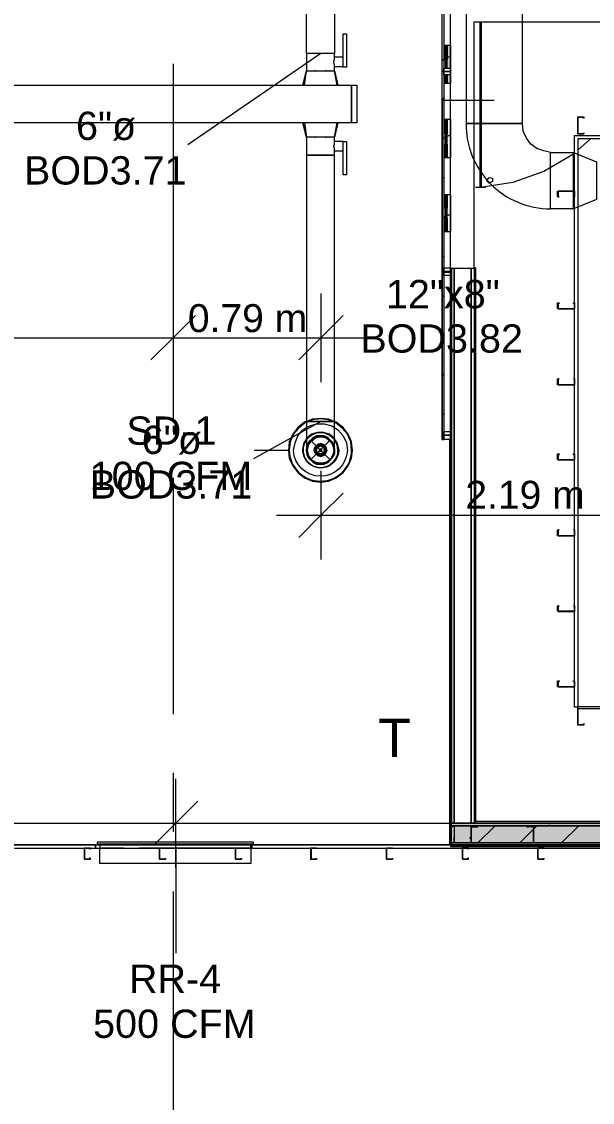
# Model space of a CAD drawing. Header units: metres. Extents: x -2 to 207, y -8 to 52.
# Drawn here: x 20.8 to 23.86, y 33.05 to 38.85 of the extents above; entities that cross this region are included whole.
import ezdxf

# ---------------------------------------------------------------- set-up
doc = ezdxf.new("R2010")
doc.units = ezdxf.units.M
doc.layers.add('HVAC - Ductos', color=5, linetype='Continuous', lineweight=0)
doc.layers.add('PDF_Text', color=7, linetype='Continuous', lineweight=0)
doc.layers.add('PDF_Geometry', color=7, linetype='Continuous', lineweight=0, true_color=0xaaaaaa)
doc.layers.add('PDF_Solid Fills', color=7, linetype='Continuous', lineweight=0, true_color=0xffffff)
doc.styles.add('PDF Helvetica', font='')
doc.styles.get('PDF Helvetica').set_extended_font_data('Helvetica')

msp = doc.modelspace()

# ---------------------------------------------------------------- hatches: boundary and pattern name
at = {"layer": 'PDF_Solid Fills', "lineweight": 0, "transparency": 33554559}
h = msp.add_hatch(color=256, dxfattribs=at)
h.paths.add_polyline_path([(23.0636, 38.5981), (23.0728, 38.5981), (23.0728, 38.7218), (23.0636, 38.7218)])
h.paths.add_polyline_path([(23.0728, 38.5614), (23.0636, 38.5614), (23.0636, 38.5156), (23.0728, 38.5156)])
h = msp.add_hatch(color=256, dxfattribs=at)
h.paths.add_polyline_path([(23.1003, 38.5981), (23.1003, 38.7218), (23.082, 38.7218), (23.082, 38.5981)])
h.paths.add_polyline_path([(23.1003, 38.5614), (23.082, 38.5614), (23.082, 38.5156), (23.1003, 38.5156)])
for points in [[(26.3533, 34.5249), (26.3533, 34.5295), (25.9776, 34.5295), (25.9501, 34.5249), (25.9501, 34.5295), (25.5698, 34.5295), (25.5423, 34.5249), (25.5423, 34.5295), (23.1003, 34.5295), (23.1003, 34.4379), (24.7589, 34.4425), (24.7634, 34.4425), (26.8985, 34.4379), (26.8985, 34.5295), (26.3808, 34.5295)], [(26.8985, 34.4379), (26.8985, 34.5433), (23.1049, 34.5433), (23.1049, 34.4379), (23.1186, 34.4379), (23.1186, 34.5295), (26.8847, 34.5295), (26.8847, 34.4379)], [(26.8847, 34.4379), (26.8847, 34.5295), (25.9776, 34.5295), (25.9501, 34.5249), (25.9501, 34.5295), (24.7589, 34.5295), (24.7314, 34.5249), (24.7314, 34.5295), (23.1232, 34.5295), (23.1232, 34.4379), (24.7589, 34.4425), (24.7634, 34.4425), (26.7885, 34.4379), (26.7885, 34.4425), (26.7931, 34.4425)]]:
    msp.add_hatch(color=256, dxfattribs=at).paths.add_polyline_path(points)

# ---------------------------------------------------------------- linework, layer by layer
at = {"layer": 'HVAC - Ductos', "lineweight": 0}
for points in [[(22.3168, 38.5064), (22.326, 38.5843), (22.3305, 38.5843), (22.3351, 38.5843), (22.3489, 38.5843), (22.3627, 38.5843), (22.3809, 38.5843), (22.4039, 38.5843), (22.4222, 38.5843), (22.4405, 38.5843), (22.4543, 38.5843), (22.468, 38.5843), (22.4725, 38.5843), (22.4771, 38.5843), (22.4771, 38.6072), (22.523, 38.6072), (22.523, 38.6118), (22.523, 38.6164), (22.523, 38.6256), (22.523, 38.6302), (22.523, 38.6393), (22.523, 38.6439), (22.523, 38.6484), (22.523, 38.653), (22.523, 38.6576), (22.4771, 38.6576), (22.4771, 38.676), (22.468, 38.676), (22.4543, 38.676), (22.4405, 38.676), (22.4222, 38.676), (22.4039, 38.676), (22.3809, 38.676), (22.3627, 38.676), (22.3489, 38.676), (22.3351, 38.676), (22.3305, 38.676), (22.326, 38.676), (22.326, 39.7389)], [(22.4771, 39.7389), (22.4771, 38.676), (22.468, 38.676), (22.4543, 38.676), (22.4405, 38.676), (22.4222, 38.676), (22.4039, 38.676), (22.3809, 38.676), (22.3627, 38.676), (22.3489, 38.676), (22.3351, 38.676), (22.3305, 38.676), (22.326, 38.676), (22.326, 38.5843)], [(22.4039, 38.676), (21.6891, 38.1857)], [(22.4771, 38.6072), (22.4771, 38.6118), (22.4771, 38.6164), (22.4725, 38.6256), (22.4725, 38.6348), (22.4771, 38.6439), (22.4771, 38.6484), (22.4771, 38.653), (22.4771, 38.6576)], [(22.3076, 38.5064), (22.326, 38.5843), (22.3076, 38.5064)], [(22.4771, 38.5064), (22.4863, 38.5064), (22.4909, 38.5064), (22.4955, 38.5064), (22.4771, 38.5843), (22.4955, 38.5064)], [(22.4909, 38.5064), (22.4771, 38.5843)], [(22.3076, 38.5064), (22.3122, 38.5064), (22.3168, 38.5064), (22.326, 38.5064)], [(22.3305, 38.5064), (22.3489, 38.5064)], [(22.3535, 38.5064), (22.3581, 38.5064), (22.3672, 38.5064), (22.3809, 38.5064), (22.3855, 38.5064), (22.3901, 38.5064), (22.413, 38.5064), (22.4176, 38.5064), (22.4222, 38.5064), (22.4359, 38.5064), (22.4451, 38.5064), (22.4497, 38.5064), (22.4543, 38.5064), (22.4725, 38.5064)], [(23.334, 38.4239), (23.0545, 38.4239), (23.0545, 37.5214)], [(22.4955, 38.3048), (22.4771, 38.227), (22.4725, 38.227), (22.468, 38.227), (22.4543, 38.227), (22.4405, 38.227), (22.4222, 38.227), (22.4039, 38.227), (22.3809, 38.227), (22.3627, 38.227), (22.3489, 38.227), (22.3351, 38.227), (22.3305, 38.227), (22.326, 38.227), (22.326, 38.1307), (22.3305, 38.1307), (22.3351, 38.1307), (22.3489, 38.1307), (22.3627, 38.1307), (22.3809, 38.1307), (22.4039, 38.1307), (22.4222, 38.1307), (22.4405, 38.1307), (22.4543, 38.1307), (22.468, 38.1307), (22.4771, 38.1307), (22.468, 38.1307), (22.4543, 38.1307), (22.4405, 38.1307), (22.4222, 38.1307), (22.4039, 38.1307), (22.3809, 38.1307), (22.3627, 38.1307), (22.3489, 38.1307), (22.3351, 38.1307), (22.3305, 38.1307), (22.326, 38.1307), (22.326, 36.7013), (22.3168, 36.6967), (22.2801, 36.6692), (22.2527, 36.6325), (22.2343, 36.5913), (22.2298, 36.5455), (22.2343, 36.5042), (22.2527, 36.463), (22.2801, 36.4264), (22.3168, 36.3988), (22.3581, 36.3805), (22.4039, 36.3759), (22.4451, 36.3805), (22.4863, 36.3988), (22.523, 36.4264), (22.5505, 36.463), (22.5688, 36.5042), (22.5734, 36.5455), (22.5688, 36.5913), (22.5505, 36.6325), (22.523, 36.6692), (22.4863, 36.6967), (22.4771, 36.7013), (22.4771, 38.1307), (22.4771, 38.1536), (22.523, 38.1536), (22.523, 38.1582), (22.523, 38.1628), (22.523, 38.1674), (22.523, 38.172), (22.523, 38.1811), (22.523, 38.1857), (22.523, 38.1903), (22.523, 38.1949), (22.523, 38.1994), (22.523, 38.204), (22.4771, 38.204), (22.4771, 38.227), (22.4909, 38.3048)], [(22.3122, 38.3048), (22.3076, 38.3048)], [(22.3076, 38.3048), (22.326, 38.227), (22.3076, 38.3048)], [(22.326, 38.3048), (22.3168, 38.3048), (22.326, 38.227)], [(22.3489, 38.3048), (22.3305, 38.3048)], [(22.4725, 38.3048), (22.4543, 38.3048), (22.4497, 38.3048), (22.4451, 38.3048), (22.4359, 38.3048), (22.4222, 38.3048), (22.4176, 38.3048), (22.413, 38.3048), (22.3901, 38.3048), (22.3855, 38.3048), (22.3809, 38.3048), (22.3672, 38.3048), (22.3581, 38.3048), (22.3535, 38.3048)], [(22.4771, 38.227), (22.4955, 38.3048), (22.4909, 38.3048), (22.4863, 38.3048), (22.4771, 38.3048)], [(22.4771, 38.1536), (22.4771, 38.1582), (22.4771, 38.1674), (22.4725, 38.1766), (22.4725, 38.1811), (22.4771, 38.1903), (22.4771, 38.1994), (22.4771, 38.204)], [(21.6112, 37.3885), (21.6112, 37.1502), (21.6112, 36.912)], [(22.4039, 37.3885), (22.4039, 37.1502), (22.4039, 36.912)], [(21.7303, 37.2693), (21.6112, 37.1502), (21.4921, 37.0311)], [(22.523, 37.2693), (22.4039, 37.1502), (22.2847, 37.0311)], [(9.6072, 37.1502), (13.2038, 37.1502), (14.7524, 37.1502), (18.0787, 37.1502), (21.6112, 37.1502), (22.6421, 37.1502)], [(22.4039, 36.7013), (22.0419, 36.4996)], [(22.326, 36.7013), (22.3581, 36.715), (22.4039, 36.7195), (22.4451, 36.715), (22.4771, 36.7013)], [(22.4771, 36.6967), (22.4451, 36.7104), (22.4039, 36.715), (22.3581, 36.7104), (22.326, 36.6967)], [(22.4771, 36.5455), (22.4771, 36.5546), (22.4771, 36.573), (22.4771, 36.6004), (22.4771, 36.6371), (22.4771, 36.6829), (22.4771, 36.7013), (22.468, 36.7013), (22.4543, 36.7013), (22.4405, 36.7013), (22.4222, 36.7013), (22.4039, 36.7013), (22.3809, 36.7013), (22.3627, 36.7013), (22.3489, 36.7013), (22.3351, 36.7013), (22.3305, 36.7013), (22.326, 36.7013), (22.326, 36.6554), (22.326, 36.6188), (22.326, 36.5821), (22.326, 36.5592), (22.326, 36.55)], [(22.326, 36.7013), (22.3305, 36.7013), (22.3351, 36.7013), (22.3489, 36.7013), (22.3627, 36.7013), (22.3809, 36.7013), (22.4039, 36.7013), (22.4222, 36.7013), (22.4405, 36.7013), (22.4543, 36.7013), (22.468, 36.7013), (22.4771, 36.7013)], [(22.326, 36.6692), (22.3443, 36.6783), (22.3809, 36.6875), (22.4222, 36.6875), (22.4634, 36.6783), (22.4771, 36.6692)], [(22.3351, 36.573), (22.3305, 36.5455), (22.3351, 36.573), (22.3535, 36.5959), (22.3763, 36.6142), (22.4039, 36.6188), (22.4313, 36.6142), (22.4543, 36.5959), (22.468, 36.573), (22.4725, 36.5455), (22.468, 36.5226), (22.4543, 36.495), (22.4313, 36.4813), (22.4039, 36.4768), (22.3763, 36.4813), (22.4039, 36.4722), (22.4267, 36.4813)], [(22.4771, 36.5546), (22.4771, 36.5684), (22.468, 36.5867), (22.4543, 36.6004), (22.4405, 36.6142), (22.4222, 36.6233), (22.4039, 36.6233), (22.3809, 36.6233), (22.3627, 36.6142), (22.3489, 36.6004), (22.3718, 36.6142), (22.3718, 36.6188), (22.3763, 36.6188)], [(22.3763, 36.6142), (22.4039, 36.6233), (22.4267, 36.6142)], [(22.4267, 36.6188), (22.4313, 36.6188), (22.4359, 36.6142)], [(22.3305, 36.573), (22.3305, 36.5775), (22.3351, 36.5775), (22.3489, 36.6004), (22.3351, 36.5867), (22.3305, 36.5684), (22.326, 36.5546)], [(22.4313, 36.6142), (22.4543, 36.6004), (22.468, 36.5775)], [(22.4725, 36.5775), (22.4725, 36.573), (22.4771, 36.5455), (22.4725, 36.5226)], [(22.2298, 36.5455), (22.0465, 36.5455)], [(22.326, 36.55), (22.326, 36.5455)], [(22.3351, 36.518), (22.3489, 36.495), (22.3718, 36.4813), (22.3535, 36.495), (22.3351, 36.5226), (22.3305, 36.5455), (22.3351, 36.5226)], [(22.3351, 36.518), (22.3305, 36.518), (22.3305, 36.5226)], [(22.468, 36.518), (22.4543, 36.495), (22.4359, 36.4813)], [(22.4725, 36.5226), (22.4725, 36.518)], [(22.3763, 36.4768), (22.3718, 36.4768), (22.3718, 36.4813)], [(22.4359, 36.4813), (22.4313, 36.4768), (22.4267, 36.4768)], [(22.4039, 36.4355), (22.4039, 36.1973), (22.4039, 35.959)], [(22.523, 36.3164), (22.4039, 36.1973), (22.2847, 36.0781)], [(22.1656, 36.1973), (24.5893, 36.1973), (25.075, 36.1973)], [(21.625, 34.305), (21.625, 34.5433), (21.625, 34.7815)], [(21.7441, 34.6624), (21.625, 34.5433), (21.5058, 34.4241)], [(7.582, 34.5433), (12.4616, 34.5433), (15.6321, 34.5433), (18.6652, 34.5433), (21.625, 34.5433), (30.7334, 34.5433), (33.2075, 34.5433), (36.1764, 34.5433), (39.2049, 34.5433), (41.6104, 34.5433), (49.2113, 34.5433), (51.5801, 34.5433), (54.5399, 34.5433), (58.1961, 34.5433)], [(21.2034, 34.4333), (22.0419, 34.4333)], [(22.019, 34.4425), (21.2263, 34.4425)], [(21.625, 34.4104), (21.625, 33.8469)]]:
    msp.add_lwpolyline(points, dxfattribs=at)
for points in [[(23.6364, 37.8421), (23.6364, 38.1444), (23.76, 38.1444), (23.76, 37.8421), (23.6364, 37.8421), (23.6364, 38.1444), (23.5997, 38.1536), (23.563, 38.1674), (23.5309, 38.1903), (23.5081, 38.2224), (23.4897, 38.259), (23.4851, 38.3002), (23.1828, 38.3002), (23.4851, 38.3002), (23.4851, 39.1982), (23.1828, 39.1982), (23.1828, 38.3002, 0.414489)], [(22.3076, 36.5455, 0.962999), (22.5001, 36.5455, -1.355546), (22.326, 36.605), (22.3122, 36.5821), (22.3076, 36.5455), (22.3122, 36.5821), (22.326, 36.6004, 1.368971), (22.4955, 36.5455), (22.4909, 36.5821), (22.4771, 36.6004, -1.369081)]]:
    msp.add_lwpolyline(points, format="xyb", close=True, dxfattribs=at)
for points in [[(22.5413, 38.6026), (22.523, 38.6026), (22.523, 38.7813), (22.5413, 38.7813)], [(22.3763, 38.5843), (22.3718, 38.5843)], [(22.4359, 38.5843), (22.4313, 38.5843), (22.4267, 38.5843), (22.4313, 38.5843)], [(22.4543, 38.5843), (22.4497, 38.5843)], [(18.679, 38.5064), (22.5688, 38.5064), (22.5688, 38.3048), (18.679, 38.3048)], [(22.5688, 38.3048), (22.5688, 38.5064), (22.5963, 38.5064), (22.5963, 38.3048)], [(22.3718, 38.227), (22.3763, 38.227)], [(22.4267, 38.227), (22.4313, 38.227), (22.4359, 38.227), (22.4313, 38.227)], [(22.4497, 38.227), (22.4543, 38.227)], [(22.5413, 38.0253), (22.523, 38.0253), (22.523, 38.204), (22.5413, 38.204)], [(23.76, 38.1444), (23.8838, 38.0941), (23.8838, 37.8925), (23.76, 37.8421)], [(22.326, 36.6096), (22.3535, 36.6325), (22.3855, 36.6417), (22.4176, 36.6417), (22.4497, 36.6325), (22.4771, 36.6096), (22.4771, 36.605), (22.4771, 36.6096), (22.4497, 36.6325), (22.4176, 36.6417), (22.3855, 36.6417), (22.3535, 36.6325), (22.326, 36.6096), (22.326, 36.605)], [(22.4725, 36.6096), (22.4497, 36.6279), (22.4176, 36.6417), (22.3855, 36.6417), (22.3535, 36.6279), (22.3305, 36.6096), (22.326, 36.6004), (22.3305, 36.6096), (22.3535, 36.6279), (22.3855, 36.6417), (22.4176, 36.6417), (22.4497, 36.6279), (22.4725, 36.6096), (22.4771, 36.6004)], [(22.4725, 36.5271), (22.468, 36.5088), (22.4543, 36.495), (22.4405, 36.4859), (22.4222, 36.4768), (22.4039, 36.4722), (22.3809, 36.4768), (22.3672, 36.4859), (22.3489, 36.495), (22.3397, 36.5088), (22.3305, 36.5271), (22.3305, 36.5455), (22.3305, 36.5684), (22.3397, 36.5867), (22.3489, 36.6004), (22.3672, 36.6096), (22.3809, 36.6188), (22.4039, 36.6233), (22.4222, 36.6188), (22.4405, 36.6096), (22.4543, 36.6004), (22.468, 36.5867), (22.4725, 36.5684), (22.4771, 36.5455)], [(22.3718, 36.5638), (22.3672, 36.5455), (22.3718, 36.5638), (22.3855, 36.5775), (22.4039, 36.5821), (22.4176, 36.5775), (22.4313, 36.5638), (22.4359, 36.5455), (22.4313, 36.5638), (22.4176, 36.5775), (22.4039, 36.5821), (22.3855, 36.5775)], [(22.3809, 36.5638), (22.3763, 36.5455), (22.3809, 36.5638), (22.3947, 36.573), (22.4085, 36.573), (22.4222, 36.5638), (22.4267, 36.5455), (22.4222, 36.5638), (22.4085, 36.573), (22.3947, 36.573)], [(22.3855, 36.5638), (22.4039, 36.5684), (22.4176, 36.5638), (22.4222, 36.5455), (22.4176, 36.5317), (22.4039, 36.5271), (22.3855, 36.5317), (22.3809, 36.5455)], [(22.5001, 36.5455), (22.4909, 36.5821), (22.4771, 36.605), (22.4909, 36.5821)], [(22.326, 36.5455), (22.326, 36.5546), (22.326, 36.5455), (22.3305, 36.5271), (22.3351, 36.5088), (22.3489, 36.495), (22.3627, 36.4813), (22.3809, 36.4722), (22.4039, 36.4722), (22.4222, 36.4722), (22.4405, 36.4813), (22.4543, 36.495), (22.468, 36.5088), (22.4771, 36.5271), (22.4771, 36.5455), (22.4771, 36.5546), (22.4771, 36.5455), (22.4771, 36.5271), (22.468, 36.5088), (22.4543, 36.495), (22.4405, 36.4813), (22.4222, 36.4722), (22.4039, 36.4722), (22.3809, 36.4722), (22.3627, 36.4813), (22.3489, 36.495), (22.3351, 36.5088), (22.3305, 36.5271)], [(22.4313, 36.5317), (22.4359, 36.5455), (22.4313, 36.5317), (22.4176, 36.518), (22.4039, 36.5134), (22.3855, 36.518), (22.3718, 36.5317), (22.3672, 36.5455), (22.3718, 36.5317), (22.3855, 36.518), (22.4039, 36.5134), (22.4176, 36.518)], [(22.4222, 36.5317), (22.4267, 36.5455), (22.4222, 36.5317), (22.4085, 36.5226), (22.3947, 36.5226), (22.3809, 36.5317), (22.3763, 36.5455), (22.3809, 36.5317), (22.3947, 36.5226), (22.4085, 36.5226)], [(22.3993, 36.55), (22.3947, 36.5455), (22.3993, 36.5546), (22.4039, 36.5546), (22.4085, 36.5455), (22.4039, 36.55)], [(22.4039, 36.5409), (22.4085, 36.5455), (22.4039, 36.5409), (22.3993, 36.5409), (22.3947, 36.5455), (22.3993, 36.5409)], [(22.0419, 34.4425), (21.2034, 34.4425), (21.2034, 34.4333), (21.2172, 34.4333), (21.2172, 34.4104), (22.0281, 34.4104), (22.0281, 34.4333), (22.0419, 34.4333)], [(22.0281, 34.4104), (22.0281, 34.3279), (21.2172, 34.3279), (21.2172, 34.4104)], [(21.3455, 34.4104), (21.2263, 34.4104)], [(21.5838, 34.4104), (21.428, 34.4104)], [(21.822, 34.4104), (21.6662, 34.4104)], [(22.0236, 34.4104), (21.9045, 34.4104)]]:
    msp.add_lwpolyline(points, close=True, dxfattribs=at)
for points in [[(22.326, 36.6967), (22.3168, 36.6921), (22.2847, 36.6646), (22.2573, 36.6325), (22.2389, 36.5913), (22.2343, 36.5455, 0.986779), (22.5688, 36.5455), (22.5642, 36.5913), (22.5459, 36.6325), (22.5184, 36.6646), (22.4863, 36.6921), (22.4771, 36.6967)], [(22.4771, 36.6692), (22.4955, 36.6554), (22.523, 36.6233), (22.5413, 36.5867), (22.5459, 36.5455, -0.963049), (22.2573, 36.5455), (22.2664, 36.5867), (22.2801, 36.6233), (22.3076, 36.6554), (22.326, 36.6692)]]:
    msp.add_lwpolyline(points, format="xyb", dxfattribs=at)
at = {"layer": 'PDF_Geometry', "lineweight": 0}
for points in [[(26.8985, 42.8086), (26.8985, 37.5214), (26.8985, 34.5433), (26.7748, 34.5433), (26.7702, 34.5524), (23.2332, 34.5524), (23.2286, 34.5433), (23.1003, 34.5433), (23.1003, 37.5214), (23.1003, 42.8086)], [(26.7748, 34.5433), (26.7748, 37.5214), (26.7748, 34.5433), (26.7748, 37.5214), (26.7748, 38.8455), (23.224, 38.8455), (23.224, 37.5214), (23.2286, 37.5214), (23.224, 37.5214), (23.2102, 37.5214), (23.2102, 34.5433), (23.2102, 37.5214), (23.1186, 37.5214), (23.1186, 34.5433), (23.1186, 37.5214), (23.1049, 37.5214), (23.1003, 37.5214), (23.1003, 34.4287)], [(23.256, 38.8455), (23.256, 37.9566)], [(23.2652, 37.9566), (23.2652, 38.8455)], [(23.0545, 38.5156), (23.0545, 38.7218)], [(23.0636, 38.7218), (23.0728, 38.7218), (23.0728, 38.5981)], [(23.082, 38.5981), (23.082, 38.7218), (23.1003, 38.7218), (23.1003, 38.5981)], [(23.0728, 38.6484), (23.0636, 38.6439), (23.0545, 38.6393)], [(23.1003, 38.6622), (23.082, 38.653)], [(21.6112, 38.621), (21.6112, 37.3519)], [(23.1003, 38.5614), (23.1003, 38.5156), (23.082, 38.5156), (23.0728, 38.5156), (23.0728, 38.5339), (23.0728, 38.5522), (23.082, 38.5522), (23.082, 38.5339), (23.0728, 38.5339), (23.082, 38.5339), (23.082, 38.5156), (23.082, 38.5614), (23.082, 38.5522), (23.0728, 38.5522), (23.0728, 38.5614), (23.0728, 38.5156), (23.0636, 38.5156)], [(23.0636, 38.4377), (23.0545, 38.4285)], [(23.0545, 38.117), (23.0545, 38.3232)], [(23.0636, 38.3232), (23.0728, 38.3232), (23.0728, 38.117), (23.0636, 38.117)], [(23.0728, 38.3002), (23.082, 38.3002)], [(23.0728, 38.2819), (23.0728, 38.3002)], [(23.082, 38.3002), (23.082, 38.2819)], [(23.082, 38.2819), (23.0728, 38.2819)], [(23.0728, 38.2819), (23.082, 38.2819)], [(23.0728, 38.2636), (23.0728, 38.2819)], [(23.082, 38.2636), (23.0728, 38.2636)], [(23.082, 38.2819), (23.082, 38.2636)], [(23.1003, 38.2407), (23.082, 38.2315)], [(23.0728, 38.227), (23.0636, 38.2224), (23.0545, 38.2178)], [(23.783, 35.1618), (23.783, 35.0747), (23.783, 35.1572), (23.783, 35.1664), (23.7646, 35.1664), (23.7646, 38.2361), (23.783, 38.2361), (26.2204, 38.2361), (26.2341, 38.2361), (26.2341, 35.1572), (26.2204, 35.1572), (23.783, 35.1572)], [(23.8516, 38.2178), (23.783, 38.1582)], [(23.7646, 38.1444), (23.7509, 38.1307), (23.5997, 38.0437), (23.4347, 37.9841), (23.2606, 37.9566)], [(23.0636, 38.0116), (23.0545, 38.007)], [(23.2881, 37.9566), (23.2332, 37.9566)], [(23.0545, 37.7184), (23.0545, 37.92)], [(23.0636, 37.92), (23.0728, 37.92), (23.0728, 37.7184), (23.0636, 37.7184)], [(23.0728, 37.8009), (23.0636, 37.7963), (23.0545, 37.7917)], [(23.1003, 37.8146), (23.082, 37.8055)], [(23.0636, 37.5901), (23.0545, 37.5809)], [(23.0545, 36.605), (23.0545, 37.5214), (23.0636, 37.5214)], [(23.0636, 37.503), (23.0636, 37.5076), (23.0636, 37.526), (23.1003, 37.526), (23.1003, 37.5076)], [(23.0636, 37.5214), (23.0636, 36.605)], [(26.8985, 34.4287), (26.8985, 37.5214), (26.8985, 34.5433), (26.8985, 37.5214), (26.8847, 37.5214), (26.8847, 34.5433), (26.8847, 37.5214), (26.7931, 37.5214), (26.7931, 34.5433), (26.7931, 37.5214), (26.7748, 37.5214), (26.7748, 34.5433), (26.7702, 34.5524), (23.2332, 34.5524), (23.2332, 37.526), (23.224, 37.526), (23.2332, 37.526), (23.2332, 34.5524), (23.2286, 34.5433), (23.2286, 37.5214), (23.2286, 34.5433), (23.2286, 37.5214), (23.2286, 34.5433)], [(23.2286, 34.5433), (23.2286, 37.5214), (23.2286, 34.5433)], [(23.1003, 37.4847), (23.0636, 37.4847), (23.0636, 36.6463)], [(23.0636, 37.4847), (23.0636, 36.6279)], [(23.0636, 37.3747), (23.0545, 37.3702)], [(23.0636, 37.1686), (23.0545, 37.1594)], [(21.6112, 37.0357), (21.6112, 36.715)], [(23.0636, 36.9532), (23.0545, 36.9486)], [(23.0636, 36.7425), (23.0545, 36.7379)], [(23.0636, 36.6463), (23.1003, 36.6463)], [(23.0636, 36.6279), (23.0636, 36.6463)], [(23.0636, 36.6279), (23.1003, 36.6279)], [(23.0636, 36.605), (23.0636, 36.6279)], [(23.1003, 36.6279), (23.0636, 36.6279)], [(23.1003, 36.6463), (23.1003, 36.6279)], [(23.1003, 36.6279), (23.1003, 36.605)], [(23.0545, 36.605), (23.0636, 36.605)], [(23.1003, 36.605), (23.0636, 36.605)], [(21.6112, 36.3988), (21.6112, 35.1297)], [(21.6112, 34.8136), (21.6112, 34.4975)], [(23.1049, 34.4379), (23.1003, 34.4379), (23.1003, 34.5295), (23.1049, 34.5295), (23.1049, 34.5433), (26.8985, 34.5433), (26.8985, 34.5295), (26.8985, 34.4195), (23.1049, 34.4195), (23.1003, 34.4195), (23.1049, 34.4195), (23.1049, 34.5295)], [(26.8985, 34.5433), (23.1003, 34.5433), (26.8985, 34.5433)], [(18.0925, 34.4287), (18.9355, 34.4287), (21.1943, 34.4287), (21.1943, 34.4104), (21.5425, 34.4104)], [(21.1668, 34.4104), (21.1943, 34.4104), (21.1943, 34.4287), (18.9355, 34.4287), (18.9355, 34.4104), (19.1051, 34.4104)], [(20.759, 34.4104), (21.1347, 34.4104)], [(21.1943, 34.4287), (22.0327, 34.4287), (27.013, 34.4287), (27.013, 34.4104), (27.4987, 34.4104), (27.4987, 34.4287)], [(21.9457, 34.4104), (21.57, 34.4104)], [(21.9778, 34.4104), (22.0327, 34.4104), (22.0327, 34.4287)], [(26.8481, 34.4104), (27.013, 34.4104), (27.013, 34.4287), (22.0327, 34.4287), (22.0327, 34.4104), (22.3535, 34.4104)], [(22.3809, 34.4104), (22.7566, 34.4104)], [(22.7887, 34.4104), (23.1644, 34.4104)], [(23.1003, 34.4195), (26.8985, 34.4195), (23.1003, 34.4195)], [(23.1919, 34.4104), (24.7863, 34.4104)], [(23.5997, 34.4104), (23.5997, 34.4058), (23.5997, 34.4104), (23.5722, 34.4104), (23.5676, 34.4104)], [(21.6112, 34.1767), (21.6112, 32.9076)]]:
    msp.add_lwpolyline(points, dxfattribs=at)
for points in [[(23.0636, 38.5797), (23.0545, 38.5797), (23.0545, 39.6381), (23.0636, 39.6381)], [(23.0728, 38.7034), (23.0728, 38.7218), (23.082, 38.7218), (23.082, 38.7034)], [(23.082, 38.6851), (23.0728, 38.6851), (23.0728, 38.7034), (23.082, 38.7034)], [(23.082, 38.6622), (23.0728, 38.6622), (23.0728, 38.6851), (23.082, 38.6851)], [(23.082, 38.6439), (23.0728, 38.6439), (23.0728, 38.6622), (23.082, 38.6622)], [(23.1003, 38.5797), (23.0636, 38.5797), (23.0636, 38.5981), (23.1003, 38.5981)], [(23.0636, 37.5214), (23.0545, 37.5214), (23.0545, 36.605), (23.0545, 37.5214), (23.0545, 38.5797), (23.0636, 38.5797)], [(23.0636, 38.5614), (23.0636, 38.5797), (23.1003, 38.5797), (23.1003, 38.5614)], [(23.0728, 38.3002), (23.0728, 38.3232), (23.082, 38.3232), (23.082, 38.3002)], [(23.1003, 38.117), (23.082, 38.117), (23.082, 38.3232), (23.1003, 38.3232)], [(23.783, 38.2453), (23.783, 38.3323), (23.783, 38.3369), (23.815, 38.3369), (23.815, 38.3277), (23.815, 38.3323), (23.783, 38.3323), (23.783, 38.2453), (23.815, 38.2453)], [(23.082, 38.2453), (23.0728, 38.2453), (23.0728, 38.2636), (23.082, 38.2636)], [(23.815, 38.2498), (23.815, 38.2453)], [(23.082, 38.172), (23.0728, 38.172), (23.0728, 38.1903), (23.082, 38.1903)], [(23.783, 38.2178), (23.783, 35.171), (26.2204, 35.171), (26.2204, 38.2178)], [(23.0728, 38.1536), (23.0728, 38.172), (23.082, 38.172), (23.082, 38.1536)], [(23.0728, 38.1353), (23.0728, 38.1536), (23.082, 38.1536), (23.082, 38.1353)], [(23.082, 38.1353), (23.082, 38.117), (23.0728, 38.117), (23.0728, 38.1353)], [(23.2927, 37.9979), (23.3064, 38.0116), (23.3248, 38.007), (23.3248, 37.9887), (23.3064, 37.9795)], [(23.0728, 37.9017), (23.0728, 37.92), (23.082, 37.92), (23.082, 37.9017)], [(23.082, 37.8833), (23.0728, 37.8833), (23.0728, 37.9017), (23.082, 37.9017)], [(23.1003, 37.7184), (23.082, 37.7184), (23.082, 37.92), (23.1003, 37.92)], [(23.673, 37.9337), (23.673, 37.9383), (23.6775, 37.9383), (23.7646, 37.9383), (23.7646, 37.9337), (23.7646, 37.9062), (23.76, 37.9062), (23.7646, 37.9062), (23.7646, 37.9337), (23.7646, 37.9383), (23.6775, 37.9383), (23.6775, 37.9337), (23.6775, 37.9062), (23.6821, 37.9062), (23.673, 37.9062)], [(23.082, 37.865), (23.0728, 37.865), (23.0728, 37.8833), (23.082, 37.8833)], [(23.082, 37.8467), (23.0728, 37.8467), (23.0728, 37.865), (23.082, 37.865)], [(23.082, 37.7733), (23.0728, 37.7733), (23.0728, 37.7917), (23.082, 37.7917)], [(23.0728, 37.755), (23.0728, 37.7733), (23.082, 37.7733), (23.082, 37.755)], [(23.0728, 37.7367), (23.0728, 37.755), (23.082, 37.755), (23.082, 37.7367)], [(23.082, 37.7367), (23.082, 37.7184), (23.0728, 37.7184), (23.0728, 37.7367)], [(23.0636, 37.5076), (23.1003, 37.5076), (23.1003, 37.503), (23.0636, 37.503)], [(23.0636, 37.503), (23.1003, 37.503), (23.1003, 37.4847), (23.0636, 37.4847)], [(23.1049, 34.5433), (23.1049, 37.5214)], [(23.6821, 37.3381), (23.6821, 37.3335), (23.6775, 37.3335), (23.6775, 37.306), (23.7646, 37.306), (23.7646, 37.3335), (23.76, 37.3335), (23.76, 37.3381), (23.7646, 37.3381), (23.7646, 37.306), (23.6775, 37.306), (23.673, 37.306), (23.673, 37.3381)], [(23.6821, 36.9303), (23.6775, 36.9303), (23.6775, 36.9028), (23.6775, 36.8982), (23.7646, 36.8982), (23.7646, 36.9028), (23.7646, 36.9303), (23.76, 36.9303), (23.7646, 36.9303), (23.7646, 36.9028), (23.7646, 36.8982), (23.6775, 36.8982), (23.673, 36.8982), (23.673, 36.9028), (23.673, 36.9303)], [(23.0636, 36.605), (23.0545, 36.605)], [(23.0957, 34.4287), (23.0957, 36.605)], [(23.1003, 36.605), (23.1003, 34.4287)], [(23.6821, 36.5271), (23.6821, 36.5226), (23.6775, 36.5226), (23.6775, 36.495), (23.7646, 36.495), (23.7646, 36.5226), (23.76, 36.5226), (23.76, 36.5271), (23.7646, 36.5271), (23.7646, 36.495), (23.6775, 36.495), (23.673, 36.495), (23.673, 36.5271)], [(23.6821, 36.1193), (23.6775, 36.1193), (23.6775, 36.0873), (23.7646, 36.0873), (23.7646, 36.1193), (23.76, 36.1193), (23.7646, 36.1193), (23.7646, 36.0873), (23.6775, 36.0873), (23.673, 36.0873), (23.673, 36.1193)], [(23.6821, 35.7116), (23.6775, 35.7116), (23.6775, 35.6841), (23.7646, 35.6841), (23.7646, 35.7116), (23.76, 35.7116), (23.7646, 35.7116), (23.7646, 35.6841), (23.7646, 35.6795), (23.6775, 35.6795), (23.6775, 35.6841), (23.673, 35.6841), (23.673, 35.7116)], [(23.6821, 35.3084), (23.6821, 35.3038), (23.6775, 35.3038), (23.6775, 35.2763), (23.7646, 35.2763), (23.7646, 35.3038), (23.76, 35.3038), (23.76, 35.3084), (23.7646, 35.3084), (23.7646, 35.2763), (23.6775, 35.2763), (23.673, 35.2763), (23.673, 35.3084)], [(23.815, 35.0747), (23.815, 35.0793), (23.815, 35.0701), (23.783, 35.0701), (23.783, 35.0747)], [(23.1003, 34.4195), (26.8985, 34.4195), (26.8985, 34.5433), (23.1003, 34.5433)], [(23.1003, 34.5433), (23.1003, 34.5295), (26.8985, 34.5295), (26.8985, 34.5433)], [(23.1003, 34.5295), (23.1003, 34.4379), (26.8985, 34.4379), (26.8985, 34.5295)], [(23.1186, 34.4379), (26.8847, 34.4379), (26.8847, 34.5295), (23.1186, 34.5295)], [(23.2423, 34.5295), (23.2148, 34.5295), (23.2102, 34.5295), (23.2102, 34.5249), (23.2102, 34.4379), (23.2148, 34.4379), (23.2423, 34.4379), (23.2423, 34.4425), (23.2423, 34.4379), (23.2148, 34.4379), (23.2102, 34.4379), (23.2102, 34.5249), (23.2148, 34.5249), (23.2423, 34.5249), (23.2423, 34.5203)], [(23.3018, 34.5433), (26.7244, 34.5433)], [(23.5401, 34.5295), (23.5447, 34.5295), (23.5447, 34.5249), (23.5447, 34.4379), (23.5401, 34.4379), (23.5127, 34.4379), (23.5127, 34.4425), (23.5127, 34.4379), (23.5401, 34.4379), (23.5447, 34.4379), (23.5447, 34.5249), (23.5401, 34.5249), (23.5127, 34.5249), (23.5127, 34.5203), (23.5127, 34.5295)], [(23.6272, 34.5341), (23.6318, 34.5295)], [(21.1668, 34.4104), (21.1347, 34.4104), (21.1347, 34.3508), (21.1668, 34.3508), (21.1668, 34.3554), (21.1623, 34.3554), (21.1623, 34.3508), (21.1347, 34.3508), (21.1347, 34.4104), (21.1623, 34.4104), (21.1623, 34.4058), (21.1668, 34.4058)], [(21.5425, 34.4104), (21.5379, 34.4104), (21.5379, 34.3508), (21.5425, 34.3508), (21.57, 34.3508), (21.57, 34.3554), (21.57, 34.3508), (21.5425, 34.3508), (21.5379, 34.3508), (21.5379, 34.4104), (21.5425, 34.4104), (21.57, 34.4104)], [(21.57, 34.4058), (21.57, 34.4104)], [(21.9457, 34.4104), (21.9457, 34.3508), (21.9778, 34.3508), (21.9778, 34.3554), (21.9778, 34.3508), (21.9457, 34.3508), (21.9457, 34.4104), (21.9778, 34.4104)], [(21.9778, 34.4058), (21.9778, 34.4104)], [(22.3809, 34.4104), (22.3535, 34.4104), (22.3489, 34.4104), (22.3489, 34.3508), (22.3535, 34.3508), (22.3809, 34.3508), (22.3809, 34.3554), (22.3809, 34.3508), (22.3535, 34.3508), (22.3535, 34.4104), (22.3809, 34.4104), (22.3809, 34.4058)], [(22.7887, 34.4104), (22.7566, 34.4104), (22.7566, 34.3508), (22.7887, 34.3508), (22.7887, 34.3554), (22.7887, 34.3508), (22.7566, 34.3508), (22.7566, 34.4104), (22.7887, 34.4104), (22.7887, 34.4058)], [(23.1003, 34.4379), (23.1003, 34.4195), (26.8985, 34.4195), (26.8985, 34.4379)], [(23.1186, 34.4654), (23.1186, 34.4379), (23.1232, 34.4379), (23.2102, 34.4379), (23.2102, 34.4654), (23.2011, 34.4654), (23.2102, 34.4654), (23.2102, 34.4379), (23.1232, 34.4379), (23.1186, 34.4379), (23.1186, 34.4654), (23.1232, 34.4654)], [(23.1965, 34.4104), (23.1644, 34.4104), (23.1644, 34.3508), (23.1965, 34.3508), (23.1965, 34.3554), (23.1919, 34.3554), (23.1919, 34.3508), (23.1644, 34.3508), (23.1644, 34.4104), (23.1919, 34.4104), (23.1919, 34.4058), (23.1965, 34.4058)], [(23.5676, 34.3508), (23.5722, 34.3508), (23.5997, 34.3508), (23.5997, 34.3554), (23.5997, 34.3508), (23.5722, 34.3508), (23.5676, 34.3508), (23.5676, 34.4104)]]:
    msp.add_lwpolyline(points, close=True, dxfattribs=at)
at = {"layer": 'PDF_Geometry', "color": 8, "lineweight": 0, "true_color": 0x808080}
msp.add_lwpolyline([(22.4634, 36.5913), (22.4267, 36.6188), (22.3763, 36.6188), (22.3397, 36.5913), (22.326, 36.5455), (22.3397, 36.5042), (22.3763, 36.4768), (22.4267, 36.4768), (22.4634, 36.5042), (22.4771, 36.5455)], close=True, dxfattribs=at)
for points in [[(22.3489, 36.6004), (22.4543, 36.495)], [(22.4543, 36.6004), (22.3489, 36.495)]]:
    msp.add_lwpolyline(points, dxfattribs=at)
at = {"layer": 'PDF_Geometry', "color": 254, "lineweight": 0, "true_color": 0xd4d4d4}
msp.add_lwpolyline([(23.1003, 34.5158), (23.114, 34.5295)], dxfattribs=at)
for points in [[(23.3385, 34.5295), (23.2469, 34.4379)], [(23.563, 34.5295), (23.5447, 34.5112), (23.4714, 34.4379), (23.5447, 34.5112)], [(23.7876, 34.5295), (23.6959, 34.4379)]]:
    msp.add_lwpolyline(points, close=True, dxfattribs=at)

# ---------------------------------------------------------------- texts
at = {"layer": 'PDF_Text', "lineweight": 0, "attachment_point": 4, "style": 'PDF Helvetica'}
for s, insert, char_height in [('6"ø', (21.0898, 38.2863), 0.1519), ('BOD3.71', (20.8103, 38.048), 0.1519), ('12"x8"', (22.753, 37.3837), 0.1519), ('0.79 m', (21.69, 37.2547), 0.15002), ('BOD3.82', (22.6155, 37.1454), 0.1519), ('SD-1', (21.3601, 36.6506), 0.1519), ('6"ø', (21.4426, 36.6002), 0.1519), ('100 CFM', (21.1631, 36.4077), 0.1519), ('BOD3.71', (21.1631, 36.3619), 0.1519), ('2.19 m', (23.1791, 36.3062), 0.15002), ('T', (22.7117, 35.002), 0.2047), ('RR-4', (21.3738, 33.709), 0.1519), ('500 CFM', (21.1814, 33.4662), 0.1519)]:
    msp.add_mtext(s, dxfattribs=dict(at, insert=insert, char_height=char_height))

doc.saveas('drawing.dxf')
